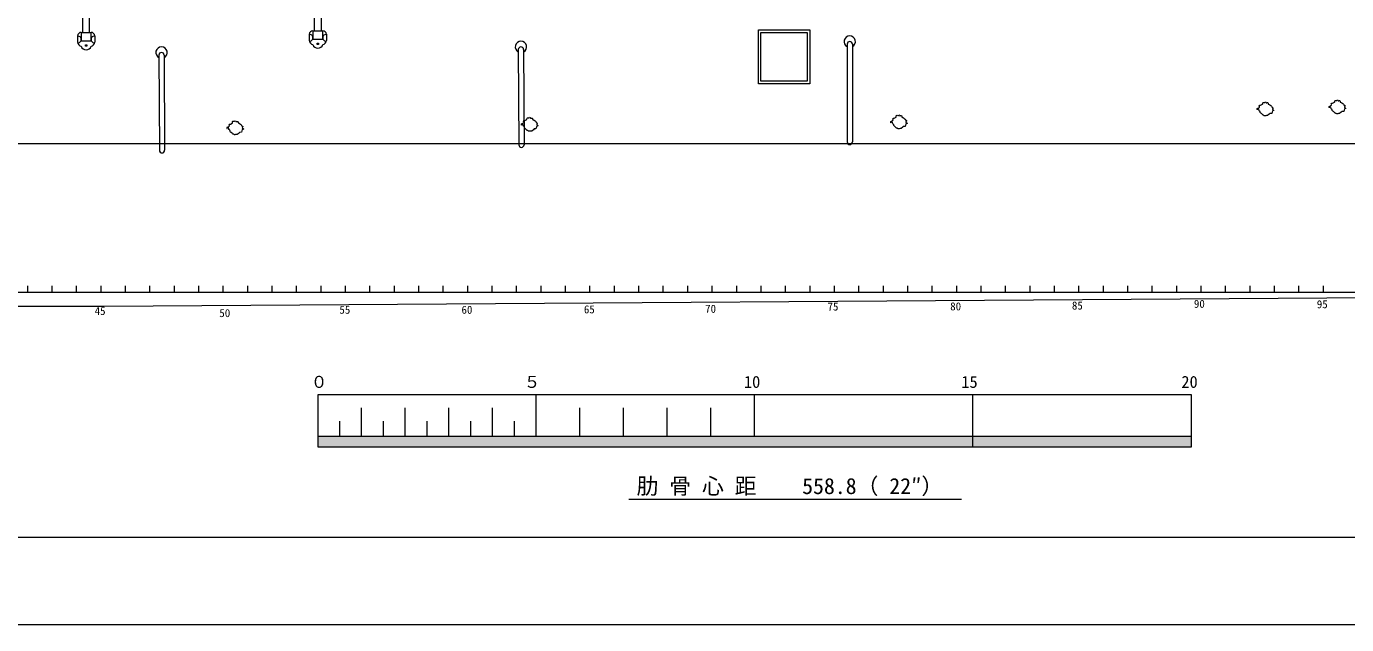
# Model space of a CAD drawing. Units: millimetres, scale not verified. Extents: x -51052 to 51048, y -29700 to 29700.
# Drawn here: x -15939 to 14303, y -29700 to -16007 of the extents above; entities that cross this region are included whole.
import ezdxf
from ezdxf.enums import TextEntityAlignment as Align

# ---------------------------------------------------------------- set-up
doc = ezdxf.new("R2010")
doc.units = ezdxf.units.MM
doc.header["$LTSCALE"] = 100
for name, color, linetype, lineweight in [('0-0_GL', 7, 'Continuous', 18), ('0-2_sunpou', 7, 'Continuous', 18), ('0-3_keijou', 7, 'Continuous', 18), ('0-4_frame', 7, 'Continuous', 18)]:
    doc.layers.add(name, color=color, linetype=linetype, lineweight=lineweight)
doc.styles.add('ＭＳ ゴシック', font='')
doc.styles.get('ＭＳ ゴシック').set_extended_font_data('MS Gothic')

msp = doc.modelspace()

# ---------------------------------------------------------------- linework, layer by layer
at = {"layer": '0-0_GL'}
msp.add_line((-44091.9, -18688.7), (43727, -18688.7), dxfattribs=at)
at = {"layer": '0-2_sunpou'}
for p, q in [((-15916.4, -21947.6), (-15916.4, -22092.6)), ((-15356.4, -21947.6), (-15356.4, -22092.6)), ((-14796.4, -21947.6), (-14796.4, -22092.6)), ((-14236.4, -21947.6), (-14236.4, -22092.6)), ((-13676.4, -21947.6), (-13676.4, -22092.6)), ((-13116.4, -21947.6), (-13116.4, -22092.6)), ((-12556.4, -21947.6), (-12556.4, -22092.6)), ((-11996.4, -21947.6), (-11996.4, -22092.6)), ((-11436.4, -21947.6), (-11436.4, -22092.6)), ((-10876.4, -21947.6), (-10876.4, -22092.6)), ((-10316.4, -21947.6), (-10316.4, -22092.6)), ((-9756.4, -21947.6), (-9756.4, -22092.6)), ((-9196.4, -21947.6), (-9196.4, -22092.6)), ((-8636.4, -21947.6), (-8636.4, -22092.6)), ((-8076.4, -21947.6), (-8076.4, -22092.6)), ((-7516.4, -21947.6), (-7516.4, -22092.6)), ((-6956.4, -21947.6), (-6956.4, -22092.6)), ((-6396.4, -21947.6), (-6396.4, -22092.6)), ((-5836.4, -21947.6), (-5836.4, -22092.6)), ((-5276.4, -21947.6), (-5276.4, -22092.6)), ((-4716.4, -21947.6), (-4716.4, -22092.6)), ((-4156.4, -21947.6), (-4156.4, -22092.6)), ((-3596.4, -21947.6), (-3596.4, -22092.6)), ((-3036.4, -21947.6), (-3036.4, -22092.6)), ((-2476.4, -21947.6), (-2476.4, -22092.6)), ((-1916.4, -21947.6), (-1916.4, -22092.6)), ((-1356.4, -21947.6), (-1356.4, -22092.6)), ((-796.4, -21947.6), (-796.4, -22092.6)), ((-236.4, -21947.6), (-236.4, -22092.6)), ((323.6, -21947.6), (323.6, -22092.6)), ((883.6, -21947.6), (883.6, -22092.6)), ((1443.6, -21947.6), (1443.6, -22092.6)), ((2003.6, -21947.6), (2003.6, -22092.6)), ((2563.6, -21947.6), (2563.6, -22092.6)), ((3123.6, -21947.6), (3123.6, -22092.6)), ((3683.6, -21947.6), (3683.6, -22092.6)), ((4243.6, -21947.6), (4243.6, -22092.6)), ((4803.6, -21947.6), (4803.6, -22092.6)), ((5363.6, -21947.6), (5363.6, -22092.6)), ((5923.6, -21947.6), (5923.6, -22092.6)), ((6483.6, -21947.6), (6483.6, -22092.6)), ((7043.6, -21947.6), (7043.6, -22092.6)), ((7603.6, -21947.6), (7603.6, -22092.6)), ((8163.6, -21947.6), (8163.6, -22092.6)), ((8723.6, -21947.6), (8723.6, -22092.6)), ((9283.6, -21947.6), (9283.6, -22092.6)), ((9843.6, -21947.6), (9843.6, -22092.6)), ((10403.6, -21947.6), (10403.6, -22092.6)), ((10963.6, -21947.6), (10963.6, -22092.6)), ((11523.6, -21947.6), (11523.6, -22092.6)), ((12083.6, -21947.6), (12083.6, -22092.6)), ((12643.6, -21947.6), (12643.6, -22092.6)), ((13203.6, -21947.6), (13203.6, -22092.6)), ((13763.6, -21947.6), (13763.6, -22092.6)), ((-43085.1, -22092.6), (34919.7, -22092.6)), ((-4259, -25386.5), (-4259, -24436.5)), ((741, -25386.5), (741, -24436.5)), ((5741, -25636.5), (5741, -24436.5)), ((-8259, -25386.5), (-8259, -24736.5)), ((-7259, -25386.5), (-7259, -24736.5)), ((-6259, -25386.5), (-6259, -24736.5)), ((-5259, -25386.5), (-5259, -24736.5)), ((-3259, -25386.5), (-3259, -24736.5)), ((-2259, -25386.5), (-2259, -24736.5)), ((-1259, -25386.5), (-1259, -24736.5)), ((-259, -25386.5), (-259, -24736.5)), ((-8759, -25386.5), (-8759, -25046.5)), ((-7759, -25386.5), (-7759, -25046.5)), ((-6759, -25386.5), (-6759, -25046.5)), ((-5759, -25386.5), (-5759, -25046.5)), ((-4759, -25386.5), (-4759, -25046.5)), ((-9259, -25386.5), (10741, -25386.5)), ((-9259, -25386.5), (10741, -25386.5)), ((-9259, -25386.5), (10741, -25386.5)), ((10741, -25636.5), (-9259, -25636.5)), ((10741, -25636.5), (-9259, -25636.5)), ((-2137.5, -26831.9), (5481.6, -26831.9))]:
    msp.add_line(p, q, dxfattribs=at)
msp.add_lwpolyline([(-9259, -24436.5), (10741, -24436.5), (10741, -25636.5), (-9259, -25636.5)], close=True, dxfattribs=at)
msp.add_solid([(-9259, -25386.5), (10741, -25386.5), (-9259, -25636.5), (10741, -25636.5)], dxfattribs=at)
at = {"layer": '0-3_keijou'}
for p, q in [((-14649.8, -16144.5), (-14649.8, -15166.5)), ((-14489.8, -16144.5), (-14489.8, -15168.5)), ((-9342.3, -16106.4), (-9342.3, -15176.3)), ((-9182.3, -16106.4), (-9182.3, -15178.3)), ((-14768.3, -16219.7), (-14768.3, -16369.1)), ((-14682.3, -16144.5), (-14457.3, -16144.5)), ((-14371.3, -16219.7), (-14371.3, -16369.1)), ((-9460.8, -16181.6), (-9460.8, -16331)), ((-9374.8, -16106.4), (-9149.8, -16106.4)), ((-9063.8, -16181.6), (-9063.8, -16331)), ((-4670.3, -16537.7), (-4658.1, -18716.4)), ((-4550.3, -16537.7), (-4538.1, -18716.4)), ((2861.7, -16412.7), (2861.7, -18651.6)), ((2981.7, -16412.7), (2981.7, -18651.6)), ((-12903.8, -16664.3), (-12891.6, -18843)), ((-12783.8, -16664.3), (-12771.6, -18843)), ((-14160.2, -22409), (16354.3, -22204.2)), ((-39658.2, -22409), (-14161, -22409))]:
    msp.add_line(p, q, dxfattribs=at)
for points in [[(-14682.3, -16144.5), (-14682.3, -16339.5), (-14457.3, -16339.5), (-14457.3, -16144.5)], [(-9374.8, -16106.4), (-9374.8, -16301.4), (-9149.8, -16301.4), (-9149.8, -16106.4)], [(12255.7, -17888.2), (12303.7, -17861.9), (12309.7, -17844.5), (12300.1, -17830.8), (12313.3, -17812.8), (12332.4, -17812.8), (12375.4, -17789.7), (12380.4, -17782.6), (12380, -17772.5), (12381.3, -17756.2), (12388.4, -17746.1), (12398.1, -17745.7), (12417.8, -17746.1), (12430, -17746.1), (12440.9, -17736.4), (12456, -17744), (12459.4, -17754.1), (12473.2, -17755.3), (12489.2, -17752), (12497.2, -17752), (12508.1, -17762.5), (12508.1, -17774.2), (12509.4, -17787.6), (12525.3, -17793.9), (12532.5, -17794.4), (12545.1, -17800.7), (12567.3, -17817), (12580.3, -17830.9), (12584.5, -17836.3), (12590.4, -17845.6), (12591.7, -17852.7), (12598, -17858.2), (12604.7, -17859.8), (12614.8, -17867), (12617.7, -17874.9), (12613.5, -17882.9), (12606.4, -17885.4), (12603.8, -17895.9), (12603.8, -17901), (12631.1, -17924.9)], [(13904.9, -17841.8), (13952.9, -17815.6), (13958.9, -17798.2), (13949.3, -17784.5), (13962.5, -17766.5), (13981.6, -17766.5), (14024.6, -17743.4), (14029.7, -17736.3), (14029.3, -17726.2), (14030.5, -17709.8), (14037.7, -17699.8), (14047.3, -17699.3), (14067.1, -17699.8), (14079.2, -17699.8), (14090.2, -17690.1), (14105.3, -17697.7), (14108.6, -17707.7), (14122.5, -17709), (14138.4, -17705.6), (14146.4, -17705.6), (14157.3, -17716.1), (14157.3, -17727.9), (14158.6, -17741.3), (14174.6, -17747.6), (14181.7, -17748), (14194.3, -17754.3), (14216.6, -17770.7), (14229.6, -17784.5), (14233.8, -17790), (14239.7, -17799.2), (14240.9, -17806.4), (14247.2, -17811.8), (14253.9, -17813.5), (14264, -17820.6), (14266.9, -17828.6), (14262.7, -17836.6), (14255.6, -17839.1), (14253.1, -17849.6), (14253.1, -17854.6), (14280.4, -17878.5)], [(-4596.5, -18240), (-4548.5, -18213.7), (-4542.6, -18196.3), (-4552.1, -18182.6), (-4539, -18164.6), (-4519.8, -18164.6), (-4476.8, -18141.5), (-4471.8, -18134.4), (-4472.2, -18124.3), (-4470.9, -18108), (-4463.8, -18097.9), (-4454.1, -18097.5), (-4434.4, -18097.9), (-4422.2, -18097.9), (-4411.3, -18088.3), (-4396.2, -18095.8), (-4392.8, -18105.9), (-4379, -18107.1), (-4363, -18103.8), (-4355, -18103.8), (-4344.1, -18114.3), (-4344.1, -18126), (-4342.9, -18139.5), (-4326.9, -18145.7), (-4319.8, -18146.2), (-4307.2, -18152.5), (-4284.9, -18168.8), (-4271.9, -18182.7), (-4267.7, -18188.1), (-4261.8, -18197.4), (-4260.6, -18204.5), (-4254.3, -18210), (-4247.5, -18211.6), (-4237.5, -18218.8), (-4234.5, -18226.7), (-4238.7, -18234.7), (-4245.9, -18237.2), (-4248.4, -18247.7), (-4248.4, -18252.8), (-4221.1, -18276.7)], [(3861.8, -18185.1), (3909.8, -18158.8), (3915.8, -18141.4), (3906.2, -18127.7), (3919.4, -18109.7), (3938.5, -18109.7), (3981.5, -18086.6), (3986.5, -18079.5), (3986.1, -18069.4), (3987.4, -18053.1), (3994.5, -18043), (4004.2, -18042.6), (4023.9, -18043), (4036.1, -18043), (4047, -18033.3), (4062.1, -18040.9), (4065.5, -18051), (4079.4, -18052.2), (4095.3, -18048.9), (4103.3, -18048.9), (4114.2, -18059.4), (4114.2, -18071.1), (4115.5, -18084.5), (4131.4, -18090.8), (4138.6, -18091.2), (4151.2, -18097.5), (4173.4, -18113.9), (4186.4, -18127.8), (4190.6, -18133.2), (4196.5, -18142.4), (4197.8, -18149.6), (4204.1, -18155), (4210.8, -18156.7), (4220.9, -18163.8), (4223.8, -18171.8), (4219.6, -18179.8), (4212.5, -18182.3), (4210, -18192.8), (4210, -18197.8), (4237.3, -18221.8)], [(12631.1, -17924.9), (12632.4, -17932.4), (12616, -17937.1), (12603.4, -17937.1), (12586.4, -17998), (12549.4, -18002.8), (12541.5, -18003.3), (12531.4, -18019.7), (12490.1, -18049.8), (12482.7, -18049.8), (12468.5, -18049.8), (12448.9, -18052), (12437.8, -18055.7), (12427.2, -18055.7), (12415.5, -18050.4), (12409.2, -18046.1), (12398.1, -18040.9), (12380.5, -18037.4), (12372.9, -18022.6), (12350.5, -18004.4), (12337.8, -17994.3), (12324.6, -17981.1), (12323, -17969), (12325.1, -17958.4), (12308.7, -17948.3), (12299.7, -17938.3), (12296.5, -17923), (12294.9, -17913.5), (12287.5, -17902.3), (12276.9, -17889.7), (12265, -17891.7), (12254.1, -17895.6), (12257.5, -17916.1)], [(14280.4, -17878.5), (14281.6, -17886.1), (14265.3, -17890.7), (14252.7, -17890.7), (14235.7, -17951.7), (14198.6, -17956.5), (14190.7, -17957), (14180.6, -17973.4), (14139.4, -18003.5), (14132, -18003.5), (14117.7, -18003.5), (14098.1, -18005.6), (14087, -18009.3), (14076.4, -18009.3), (14064.8, -18004), (14058.4, -17999.8), (14047.3, -17994.5), (14029.7, -17991.1), (14022.1, -17976.3), (13999.7, -17958.1), (13987, -17948), (13973.8, -17934.8), (13972.2, -17922.6), (13974.3, -17912.1), (13957.9, -17902), (13948.9, -17892), (13945.8, -17876.6), (13944.2, -17867.1), (13936.8, -17856), (13926.2, -17843.3), (13914.3, -17845.3), (13903.3, -17849.2), (13906.7, -17869.7)], [(-10967.4, -18354.8), (-10966.2, -18362.4), (-10982.5, -18367), (-10995.1, -18367), (-11012.1, -18428), (-11049.2, -18432.8), (-11057.1, -18433.3), (-11067.2, -18449.7), (-11108.4, -18479.8), (-11115.8, -18479.8), (-11130.1, -18479.8), (-11149.7, -18481.9), (-11160.8, -18485.6), (-11171.4, -18485.6), (-11183, -18480.3), (-11189.4, -18476.1), (-11200.5, -18470.8), (-11218.1, -18467.4), (-11225.7, -18452.6), (-11248.1, -18434.3), (-11260.8, -18424.3), (-11274, -18411.1), (-11275.6, -18398.9), (-11273.5, -18388.4), (-11289.9, -18378.3), (-11298.9, -18368.3), (-11302, -18352.9), (-11303.6, -18343.4), (-11311, -18332.3), (-11321.6, -18319.6), (-11333.5, -18321.6), (-11344.5, -18325.5), (-11341.4, -18345.9)], [(-11342.9, -18318.1), (-11294.9, -18291.8), (-11288.9, -18274.5), (-11298.5, -18260.8), (-11285.3, -18242.8), (-11266.2, -18242.8), (-11223.2, -18219.7), (-11218.1, -18212.6), (-11218.6, -18202.5), (-11217.3, -18186.1), (-11210.2, -18176.1), (-11200.5, -18175.6), (-11180.8, -18176.1), (-11168.6, -18176.1), (-11157.7, -18166.4), (-11142.5, -18174), (-11139.2, -18184), (-11125.3, -18185.3), (-11109.4, -18181.9), (-11101.4, -18181.9), (-11090.5, -18192.4), (-11090.5, -18204.2), (-11089.2, -18217.6), (-11073.3, -18223.9), (-11066.1, -18224.3), (-11053.5, -18230.6), (-11031.3, -18247), (-11018.2, -18260.8), (-11014, -18266.3), (-11008.2, -18275.5), (-11006.9, -18282.7), (-11000.6, -18288.1), (-10993.9, -18289.8), (-10983.8, -18296.9), (-10980.9, -18304.9), (-10985.1, -18312.9), (-10992.2, -18315.4), (-10994.7, -18325.9), (-10994.7, -18330.9), (-10967.4, -18354.8)], [(-4221.1, -18276.7), (-4219.8, -18284.2), (-4236.2, -18288.9), (-4248.8, -18288.9), (-4265.8, -18349.8), (-4302.8, -18354.6), (-4310.8, -18355.1), (-4320.8, -18371.5), (-4362.1, -18401.7), (-4369.5, -18401.7), (-4383.8, -18401.7), (-4403.3, -18403.8), (-4414.5, -18407.5), (-4425, -18407.5), (-4436.7, -18402.2), (-4443, -18398), (-4454.1, -18392.7), (-4471.7, -18389.2), (-4479.4, -18374.4), (-4501.7, -18356.2), (-4514.4, -18346.1), (-4527.7, -18332.9), (-4529.3, -18320.8), (-4527.1, -18310.2), (-4543.5, -18300.1), (-4552.5, -18290.1), (-4555.7, -18274.8), (-4557.3, -18265.3), (-4564.7, -18254.2), (-4575.3, -18241.5), (-4587.2, -18243.5), (-4598.1, -18247.4), (-4595, -18267.8)], [(4237.3, -18221.8), (4238.5, -18229.3), (4222.1, -18233.9), (4209.5, -18233.9), (4192.5, -18294.9), (4155.5, -18299.7), (4147.6, -18300.2), (4137.5, -18316.6), (4096.2, -18346.7), (4088.8, -18346.7), (4074.6, -18346.7), (4055, -18348.8), (4043.9, -18352.5), (4033.3, -18352.5), (4021.7, -18347.3), (4015.3, -18343), (4004.2, -18337.7), (3986.6, -18334.3), (3979, -18319.5), (3956.6, -18301.3), (3943.9, -18291.2), (3930.7, -18278), (3929.1, -18265.8), (3931.2, -18255.3), (3914.8, -18245.2), (3905.8, -18235.2), (3902.6, -18219.8), (3901, -18210.3), (3893.6, -18199.2), (3883.1, -18186.5), (3871.1, -18188.5), (3860.2, -18192.4), (3863.6, -18212.9)]]:
    msp.add_lwpolyline(points, dxfattribs=at)
for points in [[(827.9, -16083.6), (2007.9, -16083.6), (2007.9, -17323.6), (827.9, -17323.6)], [(887.9, -16143.6), (1947.9, -16143.6), (1947.9, -17263.6), (887.9, -17263.6)]]:
    msp.add_lwpolyline(points, close=True, dxfattribs=at)
for centre in [(-14570.6, -16443.4), (-9263.1, -16405.3)]:
    msp.add_circle(centre, 18, dxfattribs=at)
for centre, radius, start, end in [((-14682.3, -16231.3), 86.8, 90, 172.30982), ((-14761.6, -16307.3), 79.3, 267.97502, 94.87269), ((-14378.1, -16307.3), 79.3, 85.12731, 272.02498), ((-14457.3, -16231.3), 86.8, 7.69018, 90), ((-9374.8, -16193.2), 86.8, 90, 172.30982), ((-9454.1, -16269.2), 79.3, 267.97502, 94.87269), ((-9149.8, -16193.2), 86.8, 7.69018, 90), ((-9070.5, -16269.2), 79.3, 85.12731, 272.02498), ((2921.7, -16352.7), 130, 297.48643, 242.51357), ((-14662.3, -16354.3), 107.1, 187.95344, 259.20925), ((-14569.8, -16427.6), 117, 195.85385, 344.14615), ((-14477.4, -16354.3), 107.1, 280.79075, 352.04656), ((-12843.8, -16604.3), 130, 297.48643, 242.51357), ((-12843.8, -16664.3), 60, 0, 180), ((-9354.8, -16316.2), 107.1, 187.95344, 259.20925), ((-9262.3, -16389.4), 117, 195.85385, 344.14615), ((-9169.9, -16316.2), 107.1, 280.79075, 352.04656), ((-4610.3, -16477.7), 130, 297.48643, 242.51357), ((-4610.3, -16537.7), 60, 0, 180), ((2921.7, -16412.7), 60, 0, 180), ((13912.2, -17855.4), 15.4, 118.1482, 249.10173), ((12262.9, -17901.7), 15.4, 118.1482, 249.10173), ((-11335.6, -18331.7), 15.4, 118.1482, 249.10173), ((-4589.3, -18253.5), 15.4, 118.1482, 249.10173), ((3869.1, -18198.6), 15.4, 118.1482, 249.10173), ((-4598.1, -18716.4), 60, 180, 0), ((2921.7, -18651.6), 60, 180, 0), ((-12831.6, -18843), 60, 180, 0), ((-14161, -22289), 120, 270, 270.38454)]:
    msp.add_arc(centre, radius, start, end, dxfattribs=at)
at = {"layer": '0-4_frame'}
for points in [[(-51051.5, -29700.1), (51048.5, -29700.1), (51048.5, 29699.9), (-51051.5, 29699.9)], [(-49051.5, -27700.1), (49048.5, -27700.1), (49048.5, 27699.9), (-49051.5, 27699.9)]]:
    msp.add_lwpolyline(points, close=True, dxfattribs=at)

# ---------------------------------------------------------------- texts
at = {"layer": '0-2_sunpou', "style": 'ＭＳ ゴシック'}
for s, height, p in [('75', 183.3, (2412.7, -22566.8)), ('80', 183.3, (5223.2, -22561.8)), ('85', 183.3, (8011, -22543.7)), ('90', 183.3, (10805.1, -22503.9)), ('95', 183.3, (13620.7, -22514)), ('45', 183.3, (-14375.1, -22667.7)), ('50', 183.3, (-11518.6, -22715.7)), ('55', 183.3, (-8768.5, -22639.6)), ('60', 183.3, (-5972.1, -22639.9)), ('65', 183.3, (-3168.2, -22630.6)), ('70', 183.3, (-390.8, -22617.2)), ('０', 274.9, (-9422.3, -24364.2)), ('５', 274.9, (-4542.3, -24364.2)), ('10', 274.9, (497.7, -24364.2)), ('15', 274.9, (5477.7, -24364.2)), ('20', 274.9, (10517.7, -24364.2)), ('肋 骨 心 距', 366.6, (-1961.9, -26822.4)), ('558.8（ 22″）', 366.6, (1831.4, -26822.4))]:
    msp.add_text(s, height=height, dxfattribs=at).set_placement(p, align=Align.BOTTOM_LEFT)

doc.saveas('drawing.dxf')
